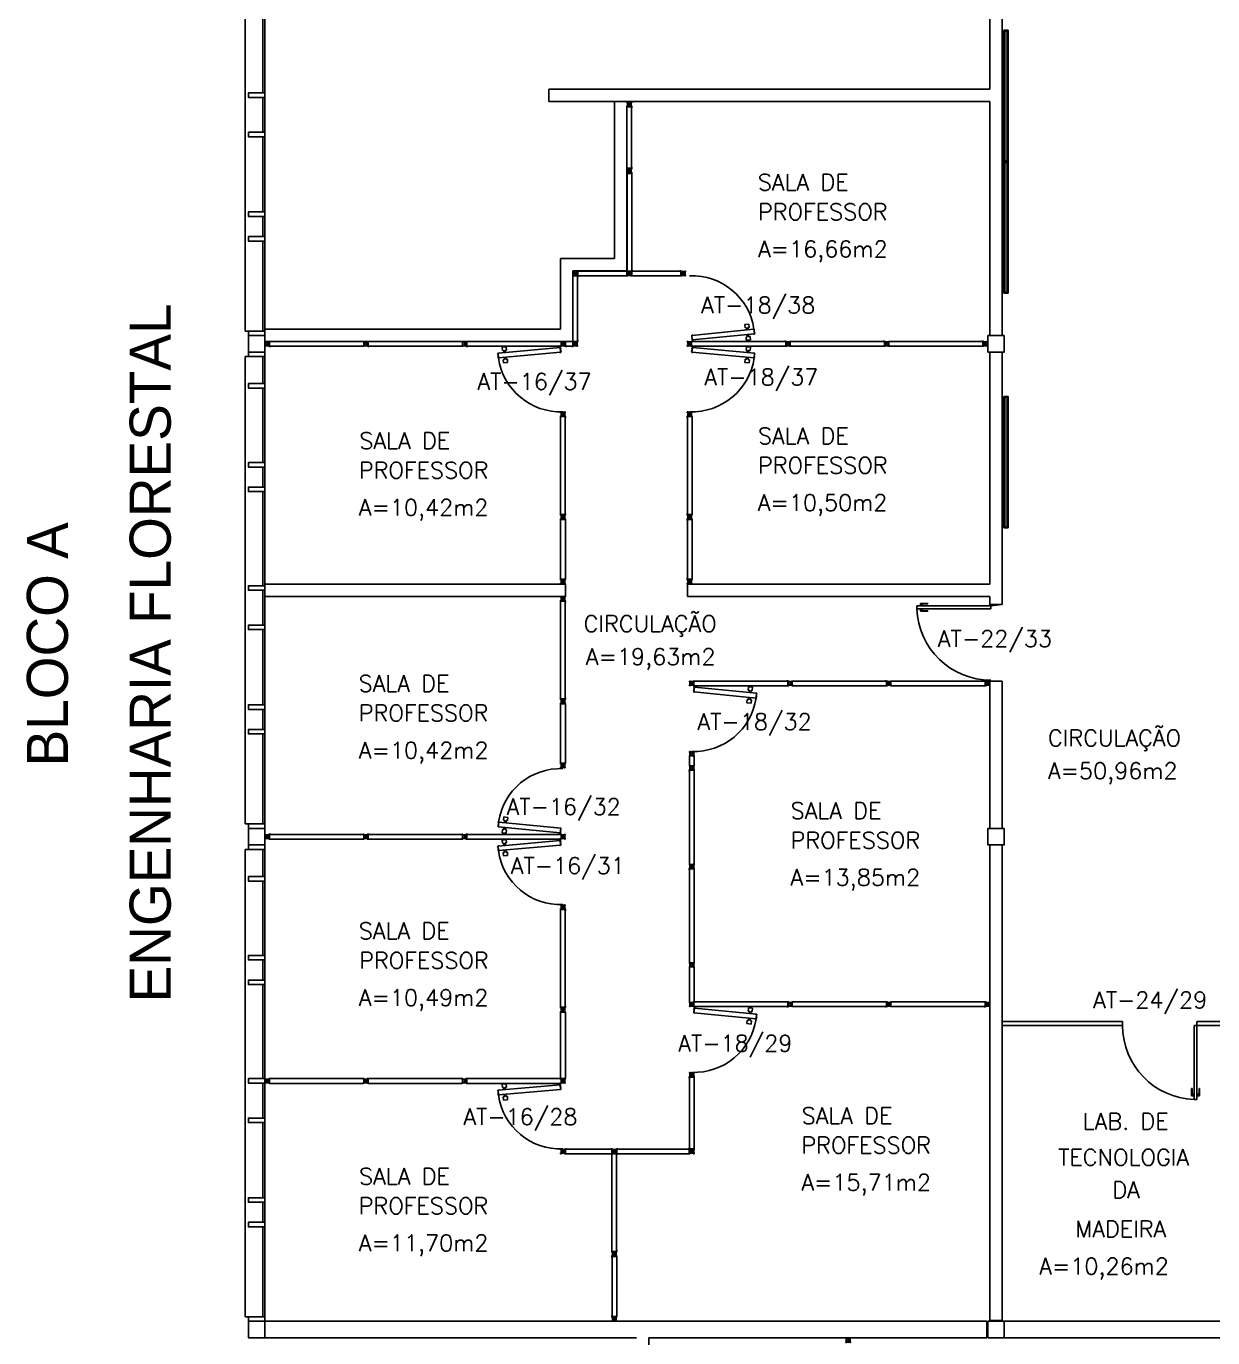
# Model space of a CAD drawing. Header units: centimetres. Extents: x -214 to 72, y 205 to 367.
# Drawn here: x -201.74 to -187.3, y 236.24 to 252.2 of the extents above; entities that cross this region are included whole.
import ezdxf

# ---------------------------------------------------------------- set-up
doc = ezdxf.new("R2010")
doc.units = ezdxf.units.CM
doc.header["$MEASUREMENT"] = 0
doc.layers.get('0').update_dxf_attribs({"linetype": 'CONTINUOUS'})
for name, color, linetype in [('ALV', 2, 'CONTINUOUS'), ('AREA', 2, 'CONTINUOUS'), ('DIV', 2, 'CONTINUOUS'), ('ENDEREÇO NOVO', 2, 'CONTINUOUS'), ('ESQ', 1, 'CONTINUOUS'), ('ESTRUT', 3, 'CONTINUOUS'), ('MACANETA', 2, 'CONTINUOUS'), ('MARCO', 2, 'CONTINUOUS'), ('PainelFELTRO', 2, 'CONTINUOUS'), ('PORTA', 1, 'CONTINUOUS'), ('TEXTO', 2, 'CONTINUOUS'), ('USO', 2, 'CONTINUOUS')]:
    doc.layers.add(name, color=color, linetype=linetype)
doc.styles.add('UNB-100', font='simplex.shx', dxfattribs={"height": 0.2})

# ---------------------------------------------------------------- blocks, each defined once
blk = doc.blocks.new('ESQ6')
at = {"layer": 'ESQ'}
for p, q in [((-0.24, 5.745), (-0.24, 0.055)), ((-0.2, 5.745), (-0.24, 5.745)), ((-0.2, 5.745), (-0.2, 5.745)), ((-0.025, 5.415), (-0.025, 5.745)), ((0, 5.415), (0, 5.745)), ((-0.025, 4.455), (-0.025, 5.36)), ((0, 4.455), (0, 5.36)), ((-0.025, 4.155), (-0.025, 4.4)), ((0, 4.155), (0, 4.4)), ((-0.025, 2.955), (-0.025, 4.1)), ((0, 2.955), (0, 4.1)), ((-0.025, 2.475), (-0.025, 2.9)), ((0, 2.475), (0, 2.9)), ((-0.025, 1.505), (-0.025, 2.42)), ((0, 1.505), (0, 2.42)), ((-0.025, 1.205), (-0.025, 1.45)), ((0, 1.205), (0, 1.45)), ((-0.025, 0.055), (-0.025, 1.15)), ((0, 0.055), (0, 1.15)), ((-0.2, 0.055), (-0.24, 0.055))]:
    blk.add_line(p, q, dxfattribs=at)
for points in [[(0, 5.745), (-0.2, 5.745), (-0.2, 5.8), (0, 5.8)], [(0, 5.36), (-0.2, 5.36), (-0.2, 5.415), (0, 5.415)], [(0, 4.4), (-0.2, 4.4), (-0.2, 4.455), (0, 4.455)], [(0, 4.1), (-0.2, 4.1), (-0.2, 4.155), (0, 4.155)], [(0, 2.9), (-0.2, 2.9), (-0.2, 2.955), (0, 2.955)], [(0, 2.42), (-0.2, 2.42), (-0.2, 2.475), (0, 2.475)], [(0, 1.45), (-0.2, 1.45), (-0.2, 1.505), (0, 1.505)], [(0, 1.15), (-0.2, 1.15), (-0.2, 1.205), (0, 1.205)], [(0, 0), (-0.2, 0), (-0.2, 0.055), (0, 0.055)]]:
    blk.add_lwpolyline(points, close=True, dxfattribs=at)
blk = doc.blocks.new('DOOR90')
at = {"layer": 'MACANETA'}
for p, q in [((-0.015, -0.755), (-0.01, -0.755)), ((-0.015, -0.845), (-0.015, -0.755)), ((-0.01, -0.845), (-0.01, -0.755)), ((0.08, -0.755), (0.075, -0.755)), ((0.075, -0.845), (0.075, -0.755)), ((0.08, -0.845), (0.08, -0.755)), ((-0.015, -0.845), (0.012, -0.845)), ((-0.01, -0.825), (0.012, -0.825)), ((0.012, -0.853), (0.012, -0.818)), ((0.012, -0.818), (0.015, -0.818)), ((0.012, -0.853), (0.015, -0.853)), ((0.053, -0.818), (0.05, -0.818)), ((0.053, -0.853), (0.05, -0.853)), ((0.053, -0.853), (0.053, -0.818)), ((0.075, -0.825), (0.053, -0.825)), ((0.08, -0.845), (0.053, -0.845))]:
    blk.add_line(p, q, dxfattribs=at)
at = {"layer": 'PORTA'}
for p, q in [((0.015, -0.89), (0.015, 0.01)), ((0.015, 0.01), (0.05, 0.01)), ((0.05, -0.89), (0.05, 0.01)), ((0.05, -0.89), (0.015, -0.89))]:
    blk.add_line(p, q, dxfattribs=at)
at = {"layer": 'PORTA', "color": 1}
blk.add_arc((0.02, 0.01), 0.9, 271.9102, 0, dxfattribs=at)
blk = doc.blocks.new('MTDIV')
for p, q in [((-0.0285, 0.0185), (-0.0285, 0.0285)), ((-0.0185, 0.0285), (-0.0285, 0.0285)), ((-0.0265, 0.0185), (-0.0285, 0.0185)), ((-0.0265, 0.0235), (-0.0265, 0.0265)), ((-0.0265, 0.0265), (-0.0185, 0.0265)), ((-0.0265, 0.0235), (0.0265, 0.0235)), ((-0.0215, 0.0235), (-0.0265, 0.0235)), ((-0.0265, 0.0185), (-0.0265, 0.0215)), ((-0.0265, 0.0215), (-0.0235, 0.0215)), ((-0.0235, 0.0215), (-0.0235, -0.0215)), ((-0.0215, 0.0235), (-0.0215, 0.0215)), ((-0.0215, 0.0215), (0.0215, 0.0215)), ((-0.0215, 0.0195), (0.0195, 0.0195)), ((-0.0215, 0.0195), (-0.0215, -0.0195)), ((-0.0185, 0.0265), (-0.0185, 0.0285)), ((-0.0049, 0), (0.0049, 0)), ((0, -0.0049), (0, 0.0049)), ((0.0195, 0.0095), (0.0115, 0.0095)), ((0.0115, 0.0095), (0.0115, 0.0075)), ((0.0215, 0.0075), (0.0115, 0.0075)), ((0.0135, 0.0075), (0.0135, 0.0055)), ((0.0215, 0.0055), (0.0135, 0.0055)), ((0.0185, 0.0265), (0.0185, 0.0285)), ((0.0185, 0.0285), (0.0285, 0.0285)), ((0.0185, 0.0265), (0.0265, 0.0265)), ((0.0195, 0.0195), (0.0195, 0.0095)), ((0.0215, 0.0235), (0.0215, 0.0075)), ((0.0215, 0.0235), (0.0265, 0.0235)), ((0.0215, 0.0055), (0.0215, -0.0055)), ((0.0235, 0.0215), (0.0235, -0.0215)), ((0.0265, 0.0215), (0.0235, 0.0215)), ((0.0265, 0.0235), (0.0265, 0.0265)), ((0.0265, 0.0185), (0.0265, 0.0215)), ((0.0265, 0.0185), (0.0285, 0.0185)), ((0.0285, 0.0185), (0.0285, 0.0285)), ((-0.0285, -0.0185), (-0.0285, -0.0285)), ((-0.0285, -0.0185), (-0.0265, -0.0185)), ((-0.0185, -0.0285), (-0.0285, -0.0285)), ((-0.0265, -0.0185), (-0.0265, -0.0215)), ((-0.0265, -0.0215), (-0.0235, -0.0215)), ((0.0265, -0.0235), (-0.0265, -0.0235)), ((-0.0265, -0.0235), (-0.0265, -0.0265)), ((-0.0215, -0.0235), (-0.0265, -0.0235)), ((-0.0185, -0.0265), (-0.0265, -0.0265)), ((-0.0215, -0.0195), (0.0195, -0.0195)), ((-0.0215, -0.0215), (0.0215, -0.0215)), ((-0.0215, -0.0215), (-0.0215, -0.0235)), ((-0.0185, -0.0265), (-0.0185, -0.0285)), ((0.0215, -0.0075), (0.0115, -0.0075)), ((0.0115, -0.0075), (0.0115, -0.0095)), ((0.0195, -0.0095), (0.0115, -0.0095)), ((0.0215, -0.0055), (0.0135, -0.0055)), ((0.0135, -0.0055), (0.0135, -0.0075)), ((0.0185, -0.0265), (0.0185, -0.0285)), ((0.0265, -0.0265), (0.0185, -0.0265)), ((0.0185, -0.0285), (0.0285, -0.0285)), ((0.0195, -0.0095), (0.0195, -0.0195)), ((0.0215, -0.0075), (0.0215, -0.0235)), ((0.0215, -0.0235), (0.0265, -0.0235)), ((0.0265, -0.0215), (0.0235, -0.0215)), ((0.0265, -0.0185), (0.0265, -0.0215)), ((0.0285, -0.0185), (0.0265, -0.0185)), ((0.0265, -0.0235), (0.0265, -0.0265)), ((0.0285, -0.0185), (0.0285, -0.0285))]:
    blk.add_line(p, q)
blk = doc.blocks.new('PLXD')
at = {"color": 1}
for p, q in [((-0.194, 0.727), (-0.233, 0.723)), ((-0.229, 0.673), (-0.233, 0.723)), ((-0.189, 0.677), (-0.229, 0.673)), ((-0.192, 0.712), (-0.194, 0.727)), ((-0.164, 0.714), (-0.192, 0.712)), ((-0.162, 0.694), (-0.19, 0.692)), ((-0.189, 0.677), (-0.19, 0.692)), ((-0.107, 0.719), (-0.079, 0.722)), ((-0.106, 0.7), (-0.077, 0.702)), ((-0.08, 0.737), (-0.041, 0.74)), ((-0.079, 0.722), (-0.08, 0.737)), ((-0.076, 0.687), (-0.077, 0.702)), ((-0.076, 0.687), (-0.036, 0.691)), ((-0.036, 0.691), (-0.041, 0.74))]:
    blk.add_line(p, q, dxfattribs=at)
at = {"color": 2}
for p, q in [((-0.172, 0.786), (-0.161, 0.787)), ((-0.172, 0.786), (-0.171, 0.772)), ((-0.169, 0.772), (-0.171, 0.772)), ((-0.17, 0.784), (-0.114, 0.789)), ((-0.17, 0.784), (-0.103, 0.028)), ((-0.159, 0.792), (-0.161, 0.792)), ((-0.161, 0.792), (-0.161, 0.787)), ((-0.159, 0.792), (-0.159, 0.787)), ((-0.159, 0.787), (-0.126, 0.79)), ((-0.124, 0.795), (-0.126, 0.795)), ((-0.126, 0.795), (-0.126, 0.79)), ((-0.124, 0.795), (-0.124, 0.79)), ((-0.124, 0.79), (-0.112, 0.791)), ((-0.114, 0.789), (-0.046, 0.033)), ((-0.112, 0.791), (-0.11, 0.777)), ((-0.11, 0.777), (-0.112, 0.777)), ((-0.105, 0.026), (-0.106, 0.04)), ((-0.104, 0.04), (-0.106, 0.04)), ((-0.105, 0.026), (-0.093, 0.027)), ((-0.103, 0.028), (-0.046, 0.033)), ((-0.092, 0.022), (-0.093, 0.027)), ((-0.09, 0.022), (-0.092, 0.022)), ((-0.091, 0.027), (-0.058, 0.03)), ((-0.09, 0.022), (-0.091, 0.027)), ((-0.057, 0.025), (-0.058, 0.03)), ((-0.055, 0.025), (-0.057, 0.025)), ((-0.056, 0.03), (-0.044, 0.031)), ((-0.055, 0.025), (-0.056, 0.03)), ((-0.045, 0.045), (-0.047, 0.045)), ((-0.044, 0.031), (-0.045, 0.045)), ((-0.008, 0), (0.006, 0)), ((0, 0.007), (0, -0.006))]:
    blk.add_line(p, q, dxfattribs=at)
at = {"color": 1}
blk.add_arc((-0.064, 0.029), 0.764, 98.125, 182.1419, dxfattribs=at)
blk = doc.blocks.new('DIV125')
for p, q in [((0, -0.011), (0, 0.011)), ((0.024, 0.018), (0.028, 0.018)), ((0.024, 0.018), (0.024, 0.016)), ((0.024, 0.016), (0.028, 0.016)), ((0.028, 0.03), (0.043, 0.03)), ((0.028, 0.018), (0.028, 0.03)), ((0.028, -0.017), (0.028, 0.016)), ((0.03, 0.028), (1.219, 0.028)), ((0.03, -0.029), (0.03, 0.028)), ((0.043, 0.03), (0.043, 0.028)), ((1.221, 0.03), (1.207, 0.03)), ((1.207, 0.03), (1.207, 0.028)), ((1.219, -0.029), (1.219, 0.028)), ((1.221, 0.018), (1.221, 0.03)), ((1.226, 0.018), (1.221, 0.018)), ((1.221, -0.017), (1.221, 0.016)), ((1.226, 0.016), (1.221, 0.016)), ((1.226, 0.018), (1.226, 0.016)), ((1.25, -0.011), (1.25, 0.011)), ((0.01, 0), (-0.012, 0)), ((0.024, -0.017), (0.028, -0.017)), ((0.024, -0.017), (0.024, -0.019)), ((0.024, -0.019), (0.028, -0.019)), ((0.028, -0.031), (0.028, -0.019)), ((0.028, -0.031), (0.043, -0.031)), ((0.03, -0.029), (1.219, -0.029)), ((0.043, -0.029), (0.043, -0.031)), ((1.207, -0.029), (1.207, -0.031)), ((1.221, -0.031), (1.207, -0.031)), ((1.226, -0.017), (1.221, -0.017)), ((1.221, -0.031), (1.221, -0.019)), ((1.226, -0.019), (1.221, -0.019)), ((1.226, -0.017), (1.226, -0.019)), ((1.24, 0), (1.262, 0))]:
    blk.add_line(p, q)
blk = doc.blocks.new('PLXE')
at = {"color": 1}
for p, q in [((0.043, 0.69), (0.048, 0.74)), ((0.082, 0.686), (0.043, 0.69)), ((0.087, 0.736), (0.048, 0.74)), ((0.082, 0.686), (0.084, 0.701)), ((0.112, 0.698), (0.084, 0.701)), ((0.086, 0.721), (0.087, 0.736)), ((0.114, 0.718), (0.086, 0.721)), ((0.169, 0.693), (0.197, 0.69)), ((0.171, 0.713), (0.199, 0.71)), ((0.195, 0.675), (0.197, 0.69)), ((0.195, 0.675), (0.235, 0.671)), ((0.199, 0.71), (0.2, 0.725)), ((0.2, 0.725), (0.24, 0.721)), ((0.235, 0.671), (0.24, 0.721))]:
    blk.add_line(p, q, dxfattribs=at)
at = {"color": 2}
for p, q in [((0.121, 0.788), (0.047, 0.032)), ((0.178, 0.782), (0.103, 0.027)), ((0.119, 0.79), (0.118, 0.776)), ((0.118, 0.776), (0.12, 0.776)), ((0.131, 0.789), (0.119, 0.79)), ((0.178, 0.782), (0.121, 0.788)), ((0.131, 0.794), (0.133, 0.794)), ((0.131, 0.794), (0.131, 0.789)), ((0.133, 0.794), (0.133, 0.789)), ((0.166, 0.786), (0.133, 0.789)), ((0.166, 0.791), (0.168, 0.79)), ((0.166, 0.791), (0.166, 0.786)), ((0.168, 0.79), (0.168, 0.785)), ((0.18, 0.784), (0.168, 0.785)), ((0.176, 0.77), (0.178, 0.77)), ((0.18, 0.784), (0.178, 0.77)), ((-0.008, 0), (0.008, 0)), ((0, 0.006), (0, -0.007)), ((0.044, 0.031), (0.046, 0.045)), ((0.056, 0.029), (0.044, 0.031)), ((0.046, 0.045), (0.048, 0.045)), ((0.103, 0.027), (0.047, 0.032)), ((0.056, 0.024), (0.056, 0.029)), ((0.056, 0.024), (0.058, 0.024)), ((0.091, 0.026), (0.058, 0.029)), ((0.058, 0.024), (0.058, 0.029)), ((0.091, 0.021), (0.091, 0.026)), ((0.091, 0.021), (0.093, 0.021)), ((0.105, 0.025), (0.093, 0.026)), ((0.093, 0.021), (0.093, 0.026)), ((0.104, 0.039), (0.106, 0.039)), ((0.105, 0.025), (0.106, 0.039))]:
    blk.add_line(p, q, dxfattribs=at)
at = {"color": 1}
blk.add_arc((0.065, 0.028), 0.764, 357.9063, 81.358, dxfattribs=at)
blk = doc.blocks.new('DIV12')
for p, q in [((-0.005, 0), (0.005, 0)), ((0, -0.005), (0, 0.005)), ((0.024, 0.018), (0.028, 0.018)), ((0.024, 0.018), (0.024, 0.016)), ((0.024, 0.016), (0.028, 0.016)), ((0.028, 0.03), (0.043, 0.03)), ((0.028, 0.018), (0.028, 0.03)), ((0.028, -0.017), (0.028, 0.016)), ((0.03, 0.028), (1.169, 0.028)), ((0.03, -0.029), (0.03, 0.028)), ((0.043, 0.03), (0.043, 0.028)), ((0.024, -0.017), (0.028, -0.017)), ((0.024, -0.017), (0.024, -0.019)), ((0.024, -0.019), (0.028, -0.019)), ((0.028, -0.031), (0.028, -0.019)), ((0.028, -0.031), (0.043, -0.031)), ((0.03, -0.029), (1.169, -0.029)), ((0.043, -0.029), (0.043, -0.031))]:
    blk.add_line(p, q)
blk = doc.blocks.new('PainelFELTRO')
at = {"layer": 'PainelFELTRO'}
blk.add_hatch(color=2, dxfattribs=at).paths.add_polyline_path([(0.01, 0.06), (0.01, 0.03), (1.59, 0.03), (1.59, 0.06)])
for p, q in [((1.6, 0.07), (0, 0.07)), ((0, 0.07), (0, 0.02)), ((0, 0.02), (1.6, 0.02)), ((1.6, 0.02), (1.6, 0.07))]:
    blk.add_line(p, q, dxfattribs=at)
at = {"layer": 'PainelFELTRO', "color": 1}
for p, q in [((0, 0), (1.6, 0)), ((0.05, 0.02), (0.05, 0)), ((1.55, 0), (1.55, 0.02))]:
    blk.add_line(p, q, dxfattribs=at)
at = {"layer": 'PainelFELTRO', "color": 2}
for p, q in [((1.59, 0.06), (0.01, 0.06)), ((0.01, 0.06), (0.01, 0.03)), ((0.01, 0.03), (1.59, 0.03)), ((1.59, 0.03), (1.59, 0.06))]:
    blk.add_line(p, q, dxfattribs=at)

msp = doc.modelspace()

# ---------------------------------------------------------------- linework, layer by layer
at = {"layer": 'ALV'}
for p, q in [((-190.01, 254.238), (-190.01, 251.438)), ((-189.86, 254.238), (-189.86, 248.438)), ((-195.378, 251.438), (-195.378, 251.288)), ((-195.378, 251.438), (-190.01, 251.438)), ((-195.378, 251.288), (-190.01, 251.288)), ((-194.578, 251.288), (-194.578, 249.375)), ((-194.428, 251.224), (-194.428, 249.225)), ((-190.01, 251.288), (-190.01, 248.438)), ((-194.578, 249.375), (-195.235, 249.375)), ((-195.235, 249.375), (-195.235, 248.516)), ((-194.428, 249.225), (-195.085, 249.225)), ((-195.085, 249.225), (-195.085, 248.368)), ((-198.835, 248.518), (-195.235, 248.518)), ((-198.835, 248.368), (-195.085, 248.368)), ((-190.01, 248.238), (-190.01, 245.413)), ((-189.86, 248.238), (-189.86, 245.163)), ((-198.835, 245.413), (-195.178, 245.413)), ((-198.835, 245.413), (-198.835, 245.263)), ((-195.178, 245.413), (-195.178, 245.263)), ((-193.693, 245.413), (-193.693, 245.263)), ((-193.693, 245.413), (-190.01, 245.413)), ((-198.835, 245.263), (-195.178, 245.263)), ((-193.693, 245.263), (-190.01, 245.263)), ((-190.01, 245.263), (-190.01, 245.163)), ((-190.01, 245.163), (-189.86, 245.163)), ((-190.01, 244.233), (-190.01, 242.438)), ((-190.01, 244.233), (-189.86, 244.233)), ((-189.86, 244.233), (-189.86, 242.438)), ((-190.01, 242.238), (-190.01, 236.446)), ((-189.86, 242.238), (-189.86, 236.446)), ((-198.835, 236.438), (-190.048, 236.438)), ((-190.048, 236.438), (-190.048, 236.238)), ((-190.01, 236.446), (-189.86, 236.446)), ((-189.835, 236.438), (-187.035, 236.438)), ((-198.835, 236.238), (-194.31, 236.238)), ((-194.16, 235.123), (-194.16, 236.238)), ((-194.16, 236.238), (-190.048, 236.238)), ((-189.835, 236.238), (-187.035, 236.238))]:
    msp.add_line(p, q, dxfattribs=at)
at = {"layer": 'ALV', "color": 1}
for p, q in [((-188.395, 240.088), (-189.862, 240.088)), ((-188.395, 240.038), (-189.86, 240.038)), ((-188.395, 240.038), (-188.395, 240.088)), ((-187.01, 240.088), (-187.49, 240.088)), ((-187.49, 240.038), (-187.49, 240.088)), ((-187.01, 240.038), (-187.49, 240.038)), ((-187.01, 240.038), (-187.46, 240.038))]:
    msp.add_line(p, q, dxfattribs=at)
at = {"layer": 'DIV'}
for p, q in [((-194.418, 251.226), (-194.43, 251.226)), ((-194.43, 251.226), (-194.43, 251.212)), ((-194.43, 251.212), (-194.428, 251.212)), ((-194.428, 250.475), (-194.428, 251.224)), ((-194.371, 251.224), (-194.428, 251.224)), ((-194.418, 251.231), (-194.416, 251.231)), ((-194.418, 251.231), (-194.418, 251.226)), ((-194.416, 251.231), (-194.416, 251.226)), ((-194.383, 251.226), (-194.416, 251.226)), ((-194.388, 251.255), (-194.41, 251.255)), ((-194.399, 251.245), (-194.399, 251.266)), ((-194.383, 251.231), (-194.381, 251.231)), ((-194.383, 251.231), (-194.383, 251.226)), ((-194.381, 251.231), (-194.381, 251.226)), ((-194.369, 251.226), (-194.381, 251.226)), ((-194.371, 250.475), (-194.371, 251.224)), ((-194.371, 251.212), (-194.369, 251.212)), ((-194.369, 251.226), (-194.369, 251.212)), ((-194.43, 250.487), (-194.428, 250.487)), ((-194.43, 250.473), (-194.43, 250.487)), ((-194.418, 250.473), (-194.43, 250.473)), ((-194.371, 250.475), (-194.428, 250.475)), ((-194.418, 250.468), (-194.418, 250.473)), ((-194.418, 250.468), (-194.416, 250.468)), ((-194.416, 250.468), (-194.416, 250.473)), ((-194.383, 250.473), (-194.416, 250.473)), ((-194.388, 250.444), (-194.41, 250.444)), ((-194.399, 250.454), (-194.399, 250.433)), ((-194.383, 250.468), (-194.383, 250.473)), ((-194.383, 250.468), (-194.381, 250.468)), ((-194.381, 250.468), (-194.381, 250.473)), ((-194.369, 250.473), (-194.381, 250.473)), ((-194.371, 250.487), (-194.369, 250.487)), ((-194.369, 250.473), (-194.369, 250.487)), ((-195.087, 249.166), (-195.087, 249.151)), ((-195.075, 249.166), (-195.087, 249.166)), ((-195.087, 249.151), (-195.085, 249.151)), ((-195.085, 249.164), (-195.085, 248.368)), ((-195.028, 249.164), (-195.085, 249.164)), ((-195.075, 249.171), (-195.075, 249.166)), ((-195.075, 249.171), (-195.073, 249.171)), ((-195.073, 249.171), (-195.073, 249.166)), ((-195.04, 249.166), (-195.073, 249.166)), ((-195.047, 249.194), (-195.068, 249.194)), ((-195.046, 249.194), (-195.068, 249.194)), ((-195.057, 249.184), (-195.057, 249.206)), ((-195.057, 249.183), (-195.057, 249.205)), ((-195.04, 249.171), (-195.04, 249.166)), ((-195.04, 249.171), (-195.038, 249.171)), ((-195.038, 249.171), (-195.038, 249.166)), ((-195.026, 249.166), (-195.038, 249.166)), ((-195.033, 249.213), (-195.028, 249.213)), ((-195.033, 249.213), (-195.033, 249.211)), ((-195.033, 249.211), (-195.028, 249.211)), ((-195.033, 249.178), (-195.028, 249.178)), ((-195.033, 249.178), (-195.033, 249.176)), ((-195.033, 249.176), (-195.028, 249.176)), ((-195.028, 249.225), (-195.014, 249.225)), ((-195.028, 249.213), (-195.028, 249.225)), ((-195.028, 249.178), (-195.028, 249.211)), ((-195.028, 249.164), (-195.028, 249.176)), ((-195.028, 249.164), (-195.014, 249.164)), ((-195.028, 249.164), (-195.028, 248.368)), ((-195.028, 249.151), (-195.026, 249.151)), ((-195.026, 249.223), (-194.43, 249.223)), ((-195.026, 249.166), (-195.026, 249.223)), ((-195.026, 249.166), (-194.43, 249.166)), ((-195.026, 249.166), (-195.026, 249.151)), ((-195.014, 249.225), (-195.014, 249.223)), ((-195.014, 249.166), (-195.014, 249.164)), ((-194.428, 249.225), (-194.442, 249.225)), ((-194.442, 249.225), (-194.442, 249.223)), ((-194.442, 249.166), (-194.442, 249.164)), ((-194.428, 249.164), (-194.442, 249.164)), ((-194.43, 249.166), (-194.43, 249.223)), ((-194.428, 249.213), (-194.428, 249.225)), ((-194.423, 249.213), (-194.428, 249.213)), ((-194.428, 249.178), (-194.428, 249.211)), ((-194.423, 249.211), (-194.428, 249.211)), ((-194.423, 249.178), (-194.428, 249.178)), ((-194.428, 249.164), (-194.428, 249.176)), ((-194.423, 249.176), (-194.428, 249.176)), ((-194.423, 249.213), (-194.423, 249.211)), ((-194.423, 249.178), (-194.423, 249.176)), ((-194.389, 249.194), (-194.411, 249.194)), ((-194.41, 249.194), (-194.388, 249.194)), ((-194.399, 249.183), (-194.399, 249.205)), ((-194.399, 249.183), (-194.399, 249.205)), ((-194.376, 249.213), (-194.371, 249.213)), ((-194.376, 249.213), (-194.376, 249.211)), ((-194.376, 249.211), (-194.371, 249.211)), ((-194.376, 249.178), (-194.371, 249.178)), ((-194.376, 249.178), (-194.376, 249.176)), ((-194.376, 249.176), (-194.371, 249.176)), ((-194.371, 249.225), (-194.357, 249.225)), ((-194.371, 249.213), (-194.371, 249.225)), ((-194.371, 249.178), (-194.371, 249.211)), ((-194.371, 249.164), (-194.371, 249.176)), ((-194.371, 249.164), (-194.357, 249.164)), ((-194.369, 249.166), (-194.369, 249.223)), ((-193.773, 249.223), (-194.369, 249.223)), ((-193.773, 249.166), (-194.369, 249.166)), ((-194.357, 249.225), (-194.357, 249.223)), ((-194.357, 249.166), (-194.357, 249.164)), ((-193.771, 249.225), (-193.785, 249.225)), ((-193.785, 249.225), (-193.785, 249.223)), ((-193.785, 249.166), (-193.785, 249.164)), ((-193.771, 249.164), (-193.785, 249.164)), ((-193.773, 249.166), (-193.773, 249.223)), ((-193.771, 249.213), (-193.771, 249.225)), ((-193.766, 249.213), (-193.771, 249.213)), ((-193.771, 249.178), (-193.771, 249.211)), ((-193.766, 249.211), (-193.771, 249.211)), ((-193.766, 249.178), (-193.771, 249.178)), ((-193.771, 249.164), (-193.771, 249.176)), ((-193.766, 249.176), (-193.771, 249.176)), ((-193.766, 249.213), (-193.766, 249.211)), ((-193.766, 249.178), (-193.766, 249.176)), ((-193.752, 249.194), (-193.73, 249.194)), ((-193.742, 249.183), (-193.742, 249.205)), ((-195.212, 248.338), (-195.202, 248.338)), ((-195.207, 248.332), (-195.207, 248.343)), ((-195.183, 248.356), (-195.178, 248.356)), ((-195.183, 248.356), (-195.183, 248.354)), ((-195.183, 248.354), (-195.178, 248.354)), ((-195.183, 248.321), (-195.178, 248.321)), ((-195.183, 248.321), (-195.183, 248.319)), ((-195.183, 248.319), (-195.178, 248.319)), ((-195.178, 248.368), (-195.164, 248.368)), ((-195.178, 248.356), (-195.178, 248.368)), ((-195.178, 248.321), (-195.178, 248.354)), ((-195.178, 248.307), (-195.178, 248.319)), ((-195.178, 248.307), (-195.164, 248.307)), ((-195.176, 248.366), (-195.087, 248.366)), ((-195.176, 248.309), (-195.176, 248.366)), ((-195.176, 248.309), (-195.087, 248.309)), ((-195.164, 248.368), (-195.164, 248.366)), ((-195.164, 248.309), (-195.164, 248.307)), ((-195.1, 248.368), (-195.1, 248.366)), ((-195.085, 248.368), (-195.1, 248.368)), ((-195.1, 248.309), (-195.1, 248.307)), ((-195.085, 248.307), (-195.1, 248.307)), ((-195.087, 248.366), (-195.087, 248.38)), ((-195.087, 248.38), (-195.085, 248.38)), ((-195.075, 248.366), (-195.087, 248.366)), ((-195.087, 248.309), (-195.087, 248.366)), ((-195.028, 248.368), (-195.085, 248.368)), ((-195.085, 248.356), (-195.085, 248.368)), ((-195.08, 248.356), (-195.085, 248.356)), ((-195.08, 248.354), (-195.085, 248.354)), ((-195.085, 248.321), (-195.085, 248.354)), ((-195.08, 248.321), (-195.085, 248.321)), ((-195.08, 248.319), (-195.085, 248.319)), ((-195.085, 248.307), (-195.085, 248.319)), ((-195.08, 248.356), (-195.08, 248.354)), ((-195.08, 248.321), (-195.08, 248.319)), ((-195.075, 248.361), (-195.075, 248.366)), ((-195.075, 248.361), (-195.073, 248.361)), ((-195.04, 248.366), (-195.073, 248.366)), ((-195.073, 248.361), (-195.073, 248.366)), ((-195.046, 248.338), (-195.068, 248.338)), ((-195.062, 248.338), (-195.052, 248.338)), ((-195.057, 248.348), (-195.057, 248.326)), ((-195.057, 248.332), (-195.057, 248.343)), ((-195.04, 248.361), (-195.04, 248.366)), ((-195.04, 248.361), (-195.038, 248.361)), ((-195.026, 248.366), (-195.038, 248.366)), ((-195.038, 248.361), (-195.038, 248.366)), ((-195.028, 248.38), (-195.026, 248.38)), ((-195.026, 248.366), (-195.026, 248.38)), ((-195.225, 246.207), (-195.225, 246.202)), ((-195.223, 246.207), (-195.225, 246.207)), ((-195.223, 246.207), (-195.223, 246.202)), ((-195.218, 246.231), (-195.196, 246.231)), ((-195.207, 246.221), (-195.207, 246.243)), ((-195.19, 246.207), (-195.19, 246.202)), ((-195.188, 246.207), (-195.19, 246.207)), ((-195.188, 246.207), (-195.188, 246.202)), ((-193.683, 246.207), (-193.681, 246.207)), ((-193.683, 246.207), (-193.683, 246.202)), ((-193.681, 246.207), (-193.681, 246.202)), ((-193.654, 246.231), (-193.676, 246.231)), ((-193.665, 246.221), (-193.665, 246.243)), ((-193.648, 246.207), (-193.646, 246.207)), ((-193.648, 246.207), (-193.648, 246.202)), ((-193.646, 246.207), (-193.646, 246.202)), ((-195.237, 246.202), (-195.237, 246.188)), ((-195.237, 246.202), (-195.225, 246.202)), ((-195.235, 246.188), (-195.237, 246.188)), ((-195.235, 246.2), (-195.235, 245.472)), ((-195.235, 246.2), (-195.178, 246.2)), ((-195.223, 246.202), (-195.19, 246.202)), ((-195.188, 246.202), (-195.176, 246.202)), ((-195.178, 246.2), (-195.178, 245.472)), ((-195.176, 246.188), (-195.178, 246.188)), ((-195.176, 246.202), (-195.176, 246.188)), ((-193.683, 246.202), (-193.695, 246.202)), ((-193.695, 246.202), (-193.695, 246.188)), ((-193.695, 246.188), (-193.693, 246.188)), ((-193.693, 246.2), (-193.693, 245.472)), ((-193.636, 246.2), (-193.693, 246.2)), ((-193.648, 246.202), (-193.681, 246.202)), ((-193.634, 246.202), (-193.646, 246.202)), ((-193.636, 246.2), (-193.636, 245.472)), ((-193.636, 246.188), (-193.634, 246.188)), ((-193.634, 246.202), (-193.634, 246.188)), ((-195.237, 245.47), (-195.237, 245.485)), ((-195.235, 245.485), (-195.237, 245.485)), ((-195.237, 245.47), (-195.225, 245.47)), ((-195.235, 245.472), (-195.178, 245.472)), ((-195.225, 245.465), (-195.225, 245.47)), ((-195.223, 245.465), (-195.225, 245.465)), ((-195.223, 245.465), (-195.223, 245.47)), ((-195.223, 245.47), (-195.19, 245.47)), ((-195.218, 245.442), (-195.196, 245.442)), ((-195.207, 245.452), (-195.207, 245.43)), ((-195.19, 245.465), (-195.19, 245.47)), ((-195.188, 245.465), (-195.19, 245.465)), ((-195.188, 245.465), (-195.188, 245.47)), ((-195.188, 245.47), (-195.176, 245.47)), ((-195.176, 245.485), (-195.178, 245.485)), ((-195.176, 245.47), (-195.176, 245.485)), ((-193.695, 245.485), (-193.693, 245.485)), ((-193.695, 245.47), (-193.695, 245.485)), ((-193.683, 245.47), (-193.695, 245.47)), ((-193.636, 245.472), (-193.693, 245.472)), ((-193.683, 245.465), (-193.683, 245.47)), ((-193.683, 245.465), (-193.681, 245.465)), ((-193.681, 245.465), (-193.681, 245.47)), ((-193.648, 245.47), (-193.681, 245.47)), ((-193.654, 245.442), (-193.676, 245.442)), ((-193.665, 245.452), (-193.665, 245.43)), ((-193.648, 245.465), (-193.648, 245.47)), ((-193.648, 245.465), (-193.646, 245.465)), ((-193.646, 245.465), (-193.646, 245.47)), ((-193.634, 245.47), (-193.646, 245.47)), ((-193.636, 245.485), (-193.634, 245.485)), ((-193.634, 245.47), (-193.634, 245.485)), ((-195.218, 243.984), (-195.196, 243.984)), ((-195.207, 243.974), (-195.207, 243.996)), ((-195.237, 243.956), (-195.237, 243.941)), ((-195.237, 243.956), (-195.225, 243.956)), ((-195.235, 243.941), (-195.237, 243.941)), ((-195.235, 243.954), (-195.235, 243.233)), ((-195.235, 243.954), (-195.178, 243.954)), ((-195.225, 243.961), (-195.225, 243.956)), ((-195.223, 243.961), (-195.225, 243.961)), ((-195.223, 243.961), (-195.223, 243.956)), ((-195.223, 243.956), (-195.19, 243.956)), ((-195.19, 243.961), (-195.19, 243.956)), ((-195.188, 243.961), (-195.19, 243.961)), ((-195.188, 243.961), (-195.188, 243.956)), ((-195.188, 243.956), (-195.176, 243.956)), ((-195.178, 243.954), (-195.178, 243.233)), ((-195.176, 243.941), (-195.178, 243.941)), ((-195.176, 243.956), (-195.176, 243.941)), ((-195.237, 243.231), (-195.237, 243.246)), ((-195.235, 243.246), (-195.237, 243.246)), ((-195.237, 243.231), (-195.225, 243.231)), ((-195.235, 243.233), (-195.178, 243.233)), ((-195.225, 243.226), (-195.225, 243.231)), ((-195.223, 243.226), (-195.225, 243.226)), ((-195.223, 243.226), (-195.223, 243.231)), ((-195.223, 243.231), (-195.19, 243.231)), ((-195.218, 243.203), (-195.196, 243.203)), ((-195.207, 243.213), (-195.207, 243.191)), ((-195.19, 243.226), (-195.19, 243.231)), ((-195.188, 243.226), (-195.19, 243.226)), ((-195.188, 243.226), (-195.188, 243.231)), ((-195.188, 243.231), (-195.176, 243.231)), ((-195.176, 243.246), (-195.178, 243.246)), ((-195.176, 243.231), (-195.176, 243.246)), ((-193.667, 243.205), (-193.667, 243.317)), ((-193.61, 243.205), (-193.61, 243.317)), ((-193.667, 240.326), (-193.667, 240.748)), ((-193.61, 240.328), (-193.61, 240.748)), ((-195.237, 240.202), (-195.237, 240.187)), ((-195.237, 240.202), (-195.225, 240.202)), ((-195.235, 240.187), (-195.237, 240.187)), ((-195.235, 240.2), (-195.235, 239.395)), ((-195.235, 240.2), (-195.178, 240.2)), ((-195.225, 240.207), (-195.225, 240.202)), ((-195.223, 240.207), (-195.225, 240.207)), ((-195.223, 240.207), (-195.223, 240.202)), ((-195.223, 240.202), (-195.19, 240.202)), ((-195.218, 240.23), (-195.196, 240.23)), ((-195.207, 240.22), (-195.207, 240.242)), ((-195.19, 240.207), (-195.19, 240.202)), ((-195.188, 240.207), (-195.19, 240.207)), ((-195.188, 240.207), (-195.188, 240.202)), ((-195.188, 240.202), (-195.176, 240.202)), ((-195.178, 240.2), (-195.178, 239.395)), ((-195.176, 240.187), (-195.178, 240.187)), ((-195.176, 240.202), (-195.176, 240.187)), ((-195.237, 239.393), (-195.237, 239.407)), ((-195.235, 239.407), (-195.237, 239.407)), ((-195.237, 239.393), (-195.225, 239.393)), ((-195.235, 239.395), (-195.178, 239.395)), ((-195.225, 239.388), (-195.225, 239.393)), ((-195.223, 239.388), (-195.225, 239.388)), ((-195.223, 239.388), (-195.223, 239.393)), ((-195.223, 239.393), (-195.19, 239.393)), ((-195.218, 239.364), (-195.196, 239.364)), ((-195.207, 239.374), (-195.207, 239.352)), ((-195.19, 239.388), (-195.19, 239.393)), ((-195.188, 239.388), (-195.19, 239.388)), ((-195.188, 239.388), (-195.188, 239.393)), ((-195.188, 239.393), (-195.176, 239.393)), ((-195.176, 239.407), (-195.178, 239.407)), ((-195.176, 239.393), (-195.176, 239.407)), ((-193.669, 239.411), (-193.669, 239.397)), ((-193.669, 239.411), (-193.657, 239.411)), ((-193.667, 239.407), (-193.669, 239.407)), ((-193.667, 239.397), (-193.669, 239.397)), ((-193.667, 239.409), (-193.667, 238.537)), ((-193.667, 239.409), (-193.61, 239.409)), ((-193.657, 239.416), (-193.657, 239.411)), ((-193.655, 239.416), (-193.657, 239.416)), ((-193.655, 239.416), (-193.655, 239.411)), ((-193.655, 239.411), (-193.622, 239.411)), ((-193.644, 239.44), (-193.634, 239.44)), ((-193.639, 239.445), (-193.639, 239.434)), ((-193.622, 239.416), (-193.622, 239.411)), ((-193.62, 239.416), (-193.622, 239.416)), ((-193.62, 239.416), (-193.62, 239.411)), ((-193.62, 239.411), (-193.608, 239.411)), ((-193.61, 239.409), (-193.61, 238.537)), ((-193.608, 239.407), (-193.61, 239.407)), ((-193.608, 239.397), (-193.61, 239.397)), ((-193.608, 239.411), (-193.608, 239.397)), ((-193.667, 238.55), (-193.669, 238.55)), ((-193.669, 238.535), (-193.669, 238.55)), ((-193.608, 238.55), (-193.61, 238.55)), ((-193.608, 238.535), (-193.608, 238.55)), ((-195.197, 238.507), (-195.218, 238.507)), ((-195.207, 238.496), (-195.207, 238.518)), ((-195.183, 238.525), (-195.178, 238.525)), ((-195.183, 238.525), (-195.183, 238.523)), ((-195.183, 238.523), (-195.178, 238.523)), ((-195.183, 238.49), (-195.178, 238.49)), ((-195.183, 238.49), (-195.183, 238.488)), ((-195.183, 238.488), (-195.178, 238.488)), ((-195.178, 238.537), (-195.164, 238.537)), ((-195.178, 238.525), (-195.178, 238.537)), ((-195.178, 238.49), (-195.178, 238.523)), ((-195.178, 238.476), (-195.178, 238.488)), ((-195.178, 238.476), (-195.164, 238.476)), ((-195.176, 238.535), (-194.612, 238.535)), ((-195.176, 238.478), (-195.176, 238.535)), ((-195.176, 238.478), (-194.612, 238.478)), ((-195.164, 238.537), (-195.164, 238.535)), ((-195.164, 238.478), (-195.164, 238.476)), ((-194.61, 238.537), (-194.625, 238.537)), ((-194.625, 238.537), (-194.625, 238.535)), ((-194.625, 238.478), (-194.625, 238.476)), ((-194.61, 238.476), (-194.625, 238.476)), ((-194.612, 238.478), (-194.612, 238.535)), ((-194.61, 238.525), (-194.61, 238.537)), ((-194.605, 238.525), (-194.61, 238.525)), ((-194.61, 238.49), (-194.61, 238.523)), ((-194.605, 238.523), (-194.61, 238.523)), ((-194.605, 238.49), (-194.61, 238.49)), ((-194.61, 238.476), (-194.61, 238.488)), ((-194.605, 238.488), (-194.61, 238.488)), ((-194.605, 238.525), (-194.605, 238.523)), ((-194.605, 238.49), (-194.605, 238.488)), ((-194.592, 238.507), (-194.57, 238.507)), ((-194.587, 238.507), (-194.577, 238.507)), ((-194.582, 238.496), (-194.582, 238.518)), ((-194.582, 238.502), (-194.582, 238.512)), ((-194.558, 238.525), (-194.553, 238.525)), ((-194.558, 238.525), (-194.558, 238.523)), ((-194.558, 238.523), (-194.553, 238.523)), ((-194.558, 238.49), (-194.553, 238.49)), ((-194.558, 238.49), (-194.558, 238.488)), ((-194.558, 238.488), (-194.553, 238.488)), ((-194.553, 238.537), (-194.539, 238.537)), ((-194.553, 238.525), (-194.553, 238.537)), ((-194.553, 238.49), (-194.553, 238.523)), ((-194.553, 238.476), (-194.553, 238.488)), ((-194.553, 238.476), (-194.539, 238.476)), ((-194.551, 238.478), (-194.551, 238.535)), ((-194.551, 238.535), (-193.669, 238.535)), ((-194.551, 238.478), (-193.669, 238.478)), ((-194.539, 238.537), (-194.539, 238.535)), ((-194.539, 238.478), (-194.539, 238.476)), ((-193.669, 238.478), (-193.669, 238.535)), ((-193.669, 238.535), (-193.657, 238.535)), ((-193.667, 238.537), (-193.61, 238.537)), ((-193.667, 238.525), (-193.667, 238.535)), ((-193.662, 238.525), (-193.667, 238.525)), ((-193.662, 238.523), (-193.667, 238.523)), ((-193.667, 238.49), (-193.667, 238.523)), ((-193.662, 238.49), (-193.667, 238.49)), ((-193.662, 238.488), (-193.667, 238.488)), ((-193.667, 238.476), (-193.667, 238.488)), ((-193.662, 238.525), (-193.662, 238.523)), ((-193.662, 238.49), (-193.662, 238.488)), ((-193.657, 238.53), (-193.657, 238.535)), ((-193.655, 238.53), (-193.657, 238.53)), ((-193.655, 238.535), (-193.622, 238.535)), ((-193.655, 238.53), (-193.655, 238.535)), ((-193.644, 238.507), (-193.634, 238.507)), ((-193.644, 238.507), (-193.634, 238.507)), ((-193.639, 238.502), (-193.639, 238.512)), ((-193.639, 238.512), (-193.639, 238.502)), ((-193.622, 238.53), (-193.622, 238.535)), ((-193.62, 238.53), (-193.622, 238.53)), ((-193.62, 238.535), (-193.608, 238.535)), ((-193.62, 238.53), (-193.62, 238.535)), ((-194.582, 237.247), (-194.582, 237.268)), ((-194.612, 237.228), (-194.612, 237.214)), ((-194.612, 237.228), (-194.6, 237.228)), ((-194.61, 237.214), (-194.612, 237.214)), ((-194.61, 237.226), (-194.61, 236.498)), ((-194.61, 237.226), (-194.553, 237.226)), ((-194.6, 237.233), (-194.6, 237.228)), ((-194.598, 237.233), (-194.6, 237.233)), ((-194.598, 237.233), (-194.598, 237.228)), ((-194.598, 237.228), (-194.565, 237.228)), ((-194.593, 237.257), (-194.571, 237.257)), ((-194.565, 237.233), (-194.565, 237.228)), ((-194.563, 237.233), (-194.565, 237.233)), ((-194.563, 237.233), (-194.563, 237.228)), ((-194.563, 237.228), (-194.551, 237.228)), ((-194.553, 237.226), (-194.553, 236.498)), ((-194.551, 237.214), (-194.553, 237.214)), ((-194.551, 237.228), (-194.551, 237.214)), ((-194.612, 236.496), (-194.612, 236.51)), ((-194.61, 236.51), (-194.612, 236.51)), ((-194.612, 236.496), (-194.6, 236.496)), ((-194.61, 236.498), (-194.553, 236.498)), ((-194.6, 236.491), (-194.6, 236.496)), ((-194.598, 236.491), (-194.6, 236.491)), ((-194.598, 236.491), (-194.598, 236.496)), ((-194.598, 236.496), (-194.565, 236.496)), ((-194.593, 236.467), (-194.571, 236.467)), ((-194.582, 236.478), (-194.582, 236.456)), ((-194.565, 236.491), (-194.565, 236.496)), ((-194.563, 236.491), (-194.565, 236.491)), ((-194.563, 236.491), (-194.563, 236.496)), ((-194.563, 236.496), (-194.551, 236.496)), ((-194.551, 236.51), (-194.553, 236.51)), ((-194.551, 236.496), (-194.551, 236.51))]:
    msp.add_line(p, q, dxfattribs=at)
at = {"layer": 'ESQ'}
for p, q in [((-199.075, 242.183), (-199.075, 236.493)), ((-199.035, 242.183), (-199.075, 242.183)), ((-199.035, 242.183), (-199.035, 242.183)), ((-198.86, 241.853), (-198.86, 242.183)), ((-198.835, 241.853), (-198.835, 242.183)), ((-198.86, 240.893), (-198.86, 241.798)), ((-198.835, 240.893), (-198.835, 241.798)), ((-198.86, 240.593), (-198.86, 240.838)), ((-198.835, 240.593), (-198.835, 240.838)), ((-198.86, 239.393), (-198.86, 240.538)), ((-198.835, 239.393), (-198.835, 240.538)), ((-198.86, 238.913), (-198.86, 239.338)), ((-198.835, 238.913), (-198.835, 239.338)), ((-198.86, 237.943), (-198.86, 238.858)), ((-198.835, 237.943), (-198.835, 238.858)), ((-198.86, 237.643), (-198.86, 237.888)), ((-198.835, 237.643), (-198.835, 237.888)), ((-198.86, 236.493), (-198.86, 237.588)), ((-198.835, 236.493), (-198.835, 237.588)), ((-199.035, 236.493), (-199.075, 236.493))]:
    msp.add_line(p, q, dxfattribs=at)
for points in [[(-198.835, 242.183), (-199.035, 242.183), (-199.035, 242.238), (-198.835, 242.238)], [(-198.835, 241.798), (-199.035, 241.798), (-199.035, 241.853), (-198.835, 241.853)], [(-198.835, 240.838), (-199.035, 240.838), (-199.035, 240.893), (-198.835, 240.893)], [(-198.835, 240.538), (-199.035, 240.538), (-199.035, 240.593), (-198.835, 240.593)], [(-198.835, 239.338), (-199.035, 239.338), (-199.035, 239.393), (-198.835, 239.393)], [(-198.835, 238.858), (-199.035, 238.858), (-199.035, 238.913), (-198.835, 238.913)], [(-198.835, 237.888), (-199.035, 237.888), (-199.035, 237.943), (-198.835, 237.943)], [(-198.835, 237.588), (-199.035, 237.588), (-199.035, 237.643), (-198.835, 237.643)], [(-198.835, 236.438), (-199.035, 236.438), (-199.035, 236.493), (-198.835, 236.493)]]:
    msp.add_lwpolyline(points, close=True, dxfattribs=at)
at = {"layer": 'ESTRUT'}
for points in [[(-198.835, 248.438), (-199.035, 248.438), (-199.035, 248.238), (-198.835, 248.238)], [(-189.835, 248.438), (-190.035, 248.438), (-190.035, 248.238), (-189.835, 248.238)], [(-198.835, 242.438), (-199.035, 242.438), (-199.035, 242.238), (-198.835, 242.238)], [(-189.835, 242.438), (-190.035, 242.438), (-190.035, 242.238), (-189.835, 242.238)], [(-198.835, 236.438), (-199.035, 236.438), (-199.035, 236.238), (-198.835, 236.238)], [(-189.835, 236.438), (-190.035, 236.438), (-190.035, 236.238), (-189.835, 236.238)]]:
    msp.add_lwpolyline(points, close=True, dxfattribs=at)
at = {"layer": 'MARCO'}
for p, q in [((-190.01, 245.163), (-190.01, 245.163)), ((-190.01, 245.163), (-190, 245.148)), ((-190.01, 245.163), (-190.01, 245.163)), ((-190.01, 245.163), (-190.01, 245.163)), ((-190.01, 245.163), (-190.01, 245.163)), ((-190, 245.148), (-189.86, 245.163)), ((-190, 245.148), (-190, 245.148)), ((-190, 245.148), (-190, 245.148)), ((-189.86, 245.163), (-189.86, 245.163)), ((-189.86, 245.163), (-189.86, 245.163)), ((-189.86, 245.163), (-189.86, 245.163)), ((-189.86, 245.163), (-189.86, 245.163)), ((-189.86, 245.163), (-189.86, 245.163)), ((-190.01, 244.233), (-190.01, 244.233)), ((-190.01, 244.233), (-189.86, 244.233)), ((-190.01, 244.233), (-190.01, 244.233)), ((-190.01, 244.233), (-190.01, 244.233)), ((-190.01, 244.233), (-190.01, 244.233)), ((-190.01, 244.233), (-190.01, 244.233)), ((-190.01, 244.233), (-190.01, 244.233)), ((-190.01, 244.233), (-190.01, 244.233)), ((-189.86, 244.233), (-189.86, 244.233)), ((-189.86, 244.233), (-189.86, 244.233)), ((-189.86, 244.233), (-189.86, 244.233)), ((-189.86, 244.233), (-189.86, 244.233)), ((-189.86, 244.233), (-189.86, 244.233))]:
    msp.add_line(p, q, dxfattribs=at)

# ---------------------------------------------------------------- block references
at = {"layer": 'ALV', "color": 6, "rotation": 270}
for p in [(-189.86, 252.156), (-189.86, 247.697)]:
    msp.add_blockref('PainelFELTRO', p, dxfattribs=at)
at = {"layer": 'ALV', "color": 6, "xscale": -1, "rotation": 270}
msp.add_blockref('PainelFELTRO', (-189.86, 248.956), dxfattribs=at)
at = {"layer": 'ALV', "xscale": -1, "rotation": 180}
msp.add_blockref('MTDIV', (-191.735, 236.209), dxfattribs=at)
at = {"layer": 'DIV'}
for name, p in [('MTDIV', (-194.399, 251.255)), ('MTDIV', (-194.399, 250.444)), ('MTDIV', (-195.057, 249.194)), ('MTDIV', (-194.399, 249.194)), ('MTDIV', (-198.807, 248.338)), ('DIV12', (-198.807, 248.338)), ('MTDIV', (-197.607, 248.338)), ('DIV12', (-197.607, 248.338)), ('MTDIV', (-196.407, 248.338)), ('DIV12', (-196.407, 248.338)), ('MTDIV', (-195.207, 248.338)), ('MTDIV', (-195.059, 248.338)), ('MTDIV', (-193.665, 248.338)), ('MTDIV', (-195.207, 247.481)), ('MTDIV', (-195.207, 246.231)), ('MTDIV', (-195.207, 245.442)), ('MTDIV', (-195.207, 245.234)), ('MTDIV', (-193.639, 244.204)), ('MTDIV', (-192.439, 244.204)), ('MTDIV', (-191.239, 244.204)), ('MTDIV', (-190.039, 244.204)), ('MTDIV', (-195.207, 243.984)), ('MTDIV', (-193.639, 243.346)), ('MTDIV', (-195.207, 243.203)), ('MTDIV', (-193.639, 243.177)), ('MTDIV', (-198.807, 242.338)), ('DIV12', (-198.807, 242.338)), ('MTDIV', (-197.607, 242.338)), ('DIV12', (-197.607, 242.338)), ('MTDIV', (-196.407, 242.338)), ('DIV12', (-196.407, 242.338)), ('MTDIV', (-195.207, 242.338)), ('MTDIV', (-193.639, 241.977)), ('MTDIV', (-195.207, 241.48)), ('MTDIV', (-193.639, 240.777)), ('MTDIV', (-193.639, 240.297)), ('MTDIV', (-192.439, 240.297)), ('MTDIV', (-191.239, 240.297)), ('MTDIV', (-190.039, 240.297)), ('MTDIV', (-195.207, 240.23)), ('MTDIV', (-198.807, 239.364)), ('DIV12', (-198.807, 239.364)), ('MTDIV', (-197.607, 239.364)), ('DIV12', (-197.607, 239.364)), ('MTDIV', (-196.407, 239.364)), ('DIV12', (-196.407, 239.364)), ('MTDIV', (-195.207, 239.364)), ('MTDIV', (-193.639, 239.44)), ('MTDIV', (-195.207, 238.507)), ('MTDIV', (-194.582, 238.507)), ('MTDIV', (-193.639, 238.507)), ('MTDIV', (-194.582, 237.257)), ('MTDIV', (-194.582, 236.467))]:
    msp.add_blockref(name, p, dxfattribs=at)
for name, p, rotation in [('DIV125', (-194.399, 249.194), 90), ('PLXD', (-195.207, 248.338), 90), ('DIV12', (-192.465, 248.338), 180), ('DIV12', (-191.265, 248.338), 180), ('DIV12', (-190.065, 248.338), 180), ('DIV125', (-195.207, 247.481), 270), ('DIV125', (-195.207, 245.234), 270), ('PLXE', (-193.639, 244.204), 270), ('DIV12', (-192.439, 244.204), 180), ('DIV12', (-191.239, 244.204), 180), ('DIV12', (-190.039, 244.204), 180), ('PLXE', (-195.207, 242.338), 90), ('DIV12', (-193.639, 243.177), 270), ('PLXD', (-195.207, 242.338), 90), ('DIV12', (-193.639, 241.977), 270), ('DIV125', (-195.207, 241.48), 270), ('PLXE', (-193.639, 240.297), 270), ('DIV12', (-192.439, 240.297), 180), ('DIV12', (-191.239, 240.297), 180), ('DIV12', (-190.039, 240.297), 180), ('PLXD', (-195.207, 239.364), 90), ('DIV125', (-194.582, 238.507), 270)]:
    msp.add_blockref(name, p, dxfattribs=dict(at, rotation=rotation))
at = {"layer": 'DIV', "xscale": -1}
for p in [(-195.057, 249.194), (-193.742, 249.194), (-192.465, 248.338), (-191.265, 248.338), (-190.065, 248.338), (-193.665, 247.481), (-193.665, 246.231), (-193.665, 245.442)]:
    msp.add_blockref('MTDIV', p, dxfattribs=at)
for name, p, rotation in [('PLXE', (-193.665, 248.338), 270), ('PLXD', (-193.665, 248.338), 270), ('DIV125', (-193.665, 247.481), 90)]:
    msp.add_blockref(name, p, dxfattribs=dict(at, rotation=rotation))
at = {"layer": 'ESQ'}
for p in [(-198.835, 248.438), (-198.835, 242.438)]:
    msp.add_blockref('ESQ6', p, dxfattribs=at)
at = {"layer": 'PORTA', "rotation": 270.0000000077172}
msp.add_blockref('DOOR90', (-190.01, 245.163), dxfattribs=at)
at = {"layer": 'PORTA', "xscale": -1, "rotation": 359.9999999922844}
msp.add_blockref('DOOR90', (-187.475, 240.028), dxfattribs=at)

# ---------------------------------------------------------------- texts
at = {"layer": 'AREA', "style": 'UNB-100'}
for s, p in [('A=16,66m2', (-192.832, 249.392)), ('A=10,42m2', (-197.691, 246.246)), ('A=10,50m2', (-192.835, 246.305)), ('A=19,63m2', (-194.927, 244.429)), ('A=10,42m2', (-197.69, 243.29)), ('A=50,96m2', (-189.303, 243.04)), ('A=13,85m2', (-192.436, 241.742)), ('A=10,49m2', (-197.691, 240.279)), ('A=15,71m2', (-192.305, 238.03)), ('A=11,70m2', (-197.691, 237.292)), ('A=10,26m2', (-189.409, 237.009))]:
    msp.add_text(s, height=0.2, dxfattribs=at).set_placement(p)
at = {"layer": 'ENDEREÇO NOVO', "style": 'UNB-100'}
for s, p in [('AT-18/38', (-193.524, 248.709)), ('AT-16/37', (-196.247, 247.779)), ('AT-18/37', (-193.486, 247.833)), ('AT-22/33', (-190.643, 244.649)), ('AT-18/32', (-193.569, 243.638)), ('AT-16/32', (-195.892, 242.603)), ('AT-16/31', (-195.842, 241.885)), ('AT-24/29', (-188.754, 240.249)), ('AT-18/29', (-193.803, 239.722)), ('AT-16/28', (-196.419, 238.828))]:
    msp.add_text(s, height=0.2, dxfattribs=at).set_placement(p)
at = {"layer": 'TEXTO', "style": 'UNB-100'}
for s, p in [('SALA DE', (-192.835, 250.205)), ('PROFESSOR', (-192.833, 249.845)), ('SALA DE', (-197.685, 247.059)), ('SALA DE', (-192.834, 247.117)), ('PROFESSOR', (-197.691, 246.699)), ('PROFESSOR', (-192.833, 246.758)), ('CIRCULAÇÃO', (-194.955, 244.83)), ('SALA DE', (-197.694, 244.103)), ('PROFESSOR', (-197.692, 243.743)), ('CIRCULAÇÃO', (-189.303, 243.44)), ('SALA DE', (-192.436, 242.554)), ('PROFESSOR', (-192.436, 242.194)), ('SALA DE', (-197.692, 241.091)), ('PROFESSOR', (-197.687, 240.731)), ('SALA DE', (-192.302, 238.842)), ('LAB. DE ', (-188.881, 238.772)), ('PROFESSOR', (-192.305, 238.482)), ('TECNOLOGIA ', (-189.18, 238.335)), ('SALA DE', (-197.689, 238.104)), ('DA', (-188.519, 237.938)), ('PROFESSOR', (-197.693, 237.744)), ('MADEIRA', (-188.969, 237.463))]:
    msp.add_text(s, height=0.2, dxfattribs=at).set_placement(p)
at = {"layer": 'USO'}
for s, p in [('ENGENHARIA FLORESTAL', (-199.981, 240.321)), ('BLOCO A', (-201.232, 243.193))]:
    msp.add_text(s, height=0.5, rotation=90, dxfattribs=at).set_placement(p)

doc.saveas('drawing.dxf')
